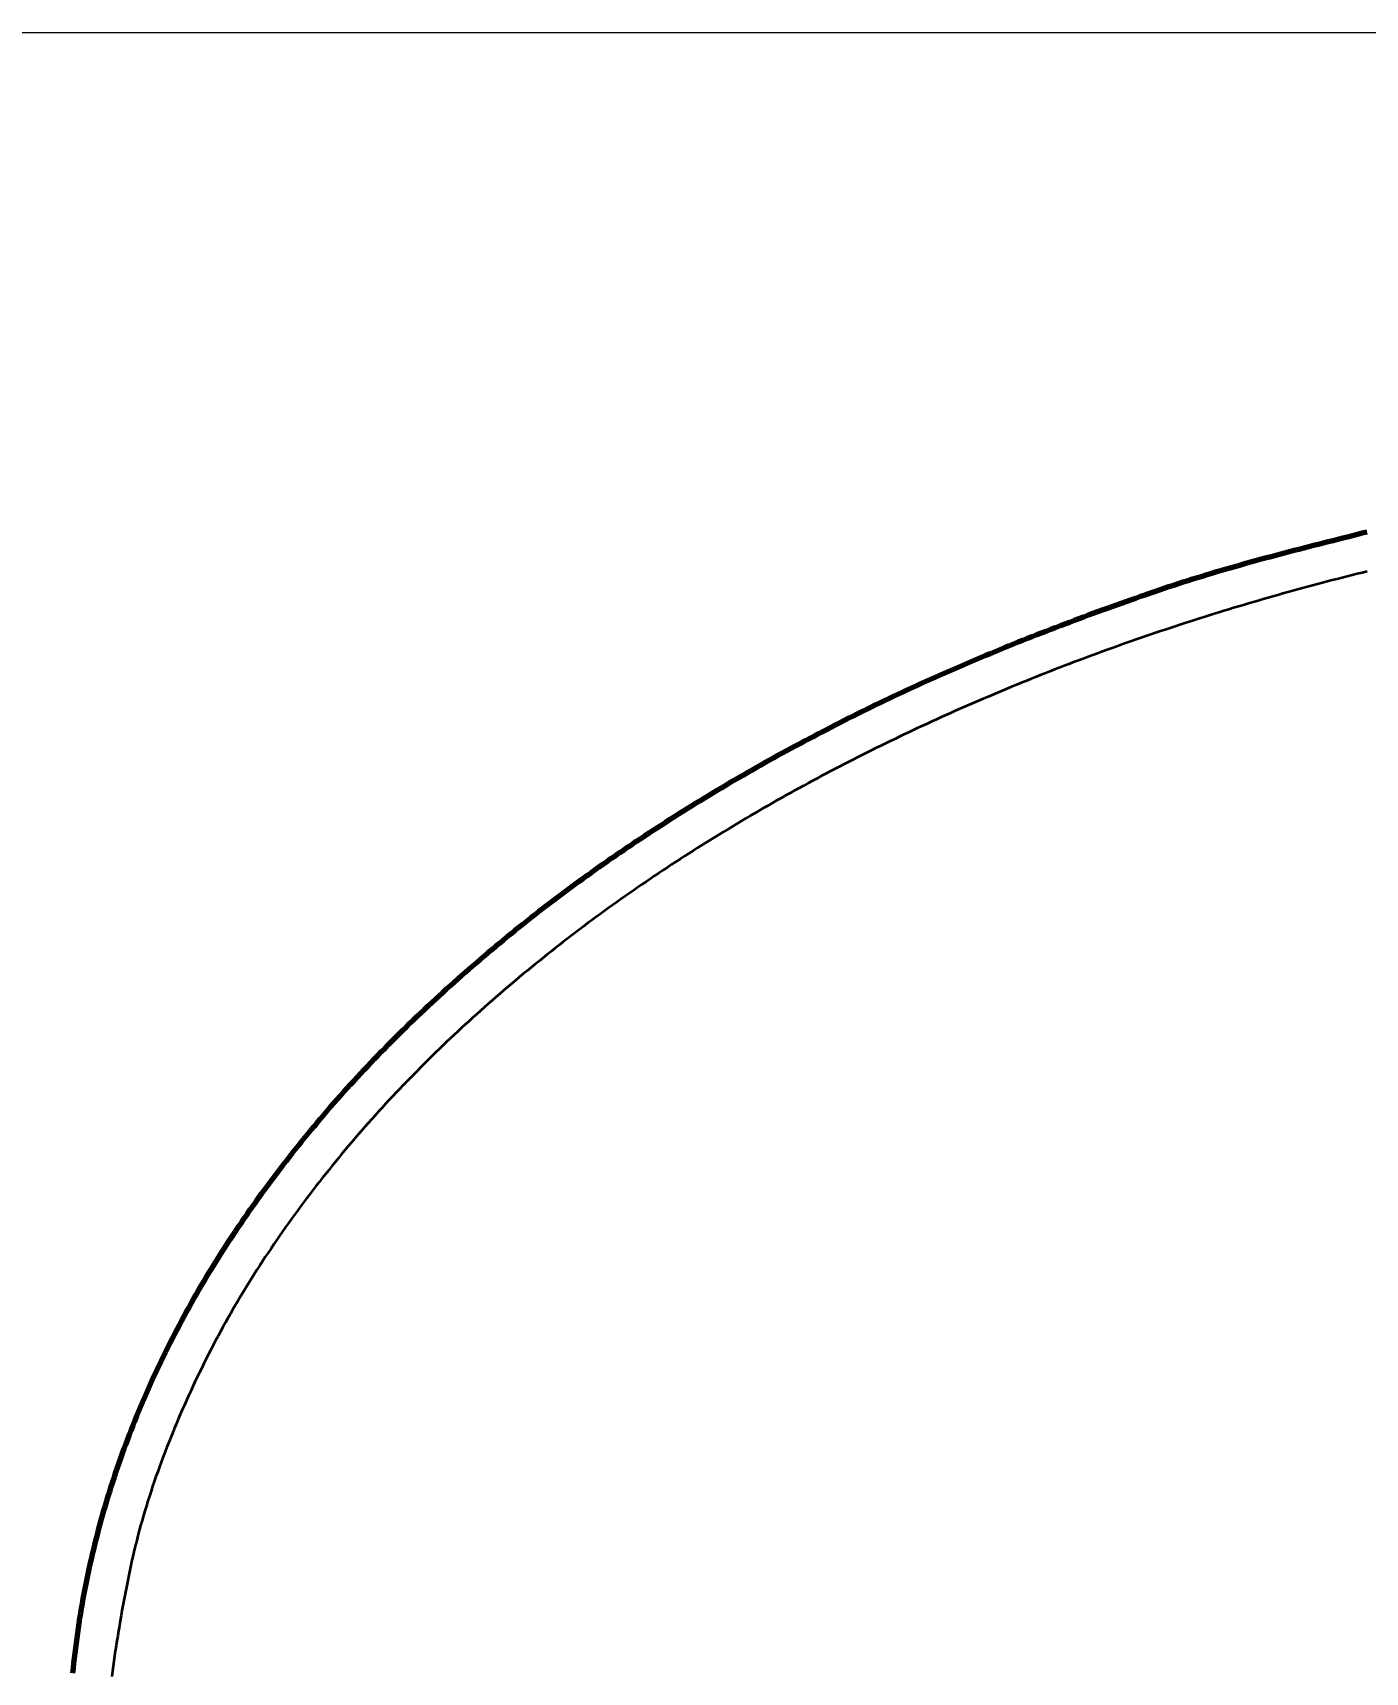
# Model space of a CAD drawing. Header units: millimetres. Extents: x 0 to 594, y 0 to 420.
# Drawn here: x 87.66 to 109.15, y 296.44 to 322.87 of the extents above; entities that cross this region are included whole.
import ezdxf

# ---------------------------------------------------------------- set-up
doc = ezdxf.new("R2010")
doc.units = ezdxf.units.MM
doc.linetypes.add('IRAM-E-TRAZOS', pattern=[5, 4, -1])
for name, color, linetype, lineweight in [('01-VISIBLE', 7, 'CONTINUOUS', 70), ('02-OCULTA', 4, 'IRAM-E-TRAZOS', 35), ('04-COTA', 3, 'CONTINUOUS', 18)]:
    doc.layers.add(name, color=color, linetype=linetype, lineweight=lineweight)
doc.styles.add('ISO3098', font='isocpeur.ttf')
doc.dimstyles.new('FLAMA-IRAM', dxfattribs={"dimtxt": 3.5, "dimasz": 3.5, "dimexe": 2, "dimexo": 1.5, "dimgap": 1, "dimtad": 1, "dimdec": 1, "dimtxsty": 'ISO3098', "dimblk": 'IRAM_FLECHA', "dimblk1": 'IRAM_FLECHA', "dimblk2": 'IRAM_FLECHA', "dimcen": 2.5, "dimclrd": 3, "dimclre": 3, "dimclrt": 3, "dimazin": 3, "dimtfac": 1, "dimtmove": 0, "dimatfit": 3, "dimlwd": 18, "dimlwe": 18})

# ---------------------------------------------------------------- blocks, each defined once
blk = doc.blocks.new('IRAM_FLECHA')
blk.add_solid([(0, 0), (-1, 0.125), (-1, -0.125)])

msp = doc.modelspace()

# ---------------------------------------------------------------- linework, layer by layer
at = {"layer": '01-VISIBLE'}
msp.add_lwpolyline([(88.31, 296.425), (88.318, 296.506), (88.326, 296.586), (88.335, 296.667), (88.344, 296.747), (88.354, 296.827), (88.364, 296.908), (88.375, 296.988), (88.386, 297.068), (88.398, 297.148), (88.41, 297.228), (88.422, 297.308), (88.435, 297.388), (88.448, 297.468), (88.462, 297.547), (88.476, 297.627), (88.491, 297.706), (88.506, 297.786), (88.522, 297.865), (88.538, 297.944), (88.555, 298.024), (88.572, 298.103), (88.589, 298.182), (88.607, 298.261), (88.625, 298.339), (88.644, 298.418), (88.663, 298.497), (88.683, 298.575), (88.703, 298.653), (88.724, 298.732), (88.745, 298.81), (88.766, 298.888), (88.788, 298.966), (88.81, 299.043), (88.833, 299.121), (88.856, 299.199), (88.879, 299.276), (88.903, 299.353), (88.927, 299.43), (88.952, 299.507), (88.977, 299.584), (89.003, 299.661), (89.029, 299.738), (89.055, 299.814), (89.082, 299.89), (89.109, 299.967), (89.137, 300.043), (89.165, 300.119), (89.193, 300.194), (89.222, 300.27), (89.251, 300.345), (89.281, 300.421), (89.311, 300.496), (89.341, 300.571), (89.372, 300.645), (89.403, 300.72), (89.435, 300.795), (89.466, 300.869), (89.499, 300.943), (89.531, 301.017), (89.564, 301.091), (89.598, 301.165), (89.632, 301.238), (89.666, 301.311), (89.7, 301.384), (89.735, 301.457), (89.77, 301.53), (89.806, 301.603), (89.842, 301.675), (89.878, 301.748), (89.915, 301.82), (89.952, 301.892), (89.989, 301.963), (90.027, 302.035), (90.065, 302.106), (90.104, 302.177), (90.142, 302.248), (90.182, 302.319), (90.221, 302.39), (90.261, 302.46), (90.301, 302.531), (90.341, 302.601), (90.382, 302.67), (90.423, 302.74), (90.464, 302.81), (90.506, 302.879), (90.548, 302.948), (90.591, 303.017), (90.633, 303.086), (90.676, 303.154), (90.719, 303.223), (90.763, 303.291), (90.807, 303.359), (90.851, 303.426), (90.896, 303.494), (90.94, 303.561), (90.985, 303.628), (91.031, 303.695), (91.076, 303.762), (91.122, 303.829), (91.169, 303.895), (91.215, 303.961), (91.262, 304.027), (91.309, 304.093), (91.356, 304.159), (91.404, 304.224), (91.452, 304.289), (91.5, 304.354), (91.548, 304.419), (91.597, 304.484), (91.646, 304.548), (91.695, 304.612), (91.745, 304.676), (91.795, 304.74), (91.845, 304.803), (91.895, 304.867), (91.945, 304.93), (91.996, 304.993), (92.047, 305.056), (92.099, 305.118), (92.15, 305.181), (92.202, 305.243), (92.254, 305.305), (92.306, 305.366), (92.359, 305.428), (92.411, 305.489), (92.464, 305.55), (92.518, 305.611), (92.571, 305.672), (92.625, 305.732), (92.679, 305.793), (92.733, 305.853), (92.787, 305.913), (92.842, 305.972), (92.897, 306.032), (92.952, 306.091), (93.007, 306.15), (93.062, 306.209), (93.118, 306.268), (93.174, 306.326), (93.23, 306.384), (93.286, 306.442), (93.343, 306.5), (93.4, 306.558), (93.457, 306.615), (93.514, 306.673), (93.571, 306.73), (93.629, 306.786), (93.687, 306.843), (93.744, 306.899), (93.803, 306.956), (93.861, 307.012), (93.92, 307.068), (93.978, 307.123), (94.037, 307.179), (94.096, 307.234), (94.156, 307.289), (94.215, 307.344), (94.275, 307.398), (94.335, 307.453), (94.395, 307.507), (94.455, 307.561), (94.515, 307.615), (94.576, 307.668), (94.637, 307.722), (94.697, 307.775), (94.759, 307.828), (94.82, 307.881), (94.881, 307.933), (94.943, 307.986), (95.005, 308.038), (95.067, 308.09), (95.129, 308.142), (95.191, 308.193), (95.253, 308.245), (95.316, 308.296), (95.379, 308.347), (95.442, 308.398), (95.505, 308.449), (95.568, 308.499), (95.631, 308.549), (95.695, 308.599), (95.759, 308.649), (95.822, 308.699), (95.886, 308.748), (95.95, 308.798), (96.015, 308.847), (96.079, 308.896), (96.144, 308.944), (96.209, 308.993), (96.273, 309.041), (96.338, 309.089), (96.404, 309.137), (96.469, 309.185), (96.534, 309.232), (96.6, 309.28), (96.666, 309.327), (96.731, 309.374), (96.797, 309.421), (96.864, 309.467), (96.93, 309.514), (96.996, 309.56), (97.063, 309.606), (97.129, 309.652), (97.196, 309.697), (97.263, 309.743), (97.33, 309.788), (97.397, 309.833), (97.464, 309.878), (97.532, 309.923), (97.599, 309.967), (97.667, 310.012), (97.735, 310.056), (97.803, 310.1), (97.871, 310.144), (97.939, 310.187), (98.007, 310.231), (98.075, 310.274), (98.144, 310.317), (98.212, 310.36), (98.281, 310.403), (98.35, 310.445), (98.419, 310.487), (98.488, 310.529), (98.557, 310.571), (98.626, 310.613), (98.696, 310.655), (98.765, 310.696), (98.835, 310.738), (98.904, 310.779), (98.974, 310.819), (99.044, 310.86), (99.114, 310.901), (99.184, 310.941), (99.254, 310.981), (99.325, 311.021), (99.395, 311.061), (99.466, 311.101), (99.536, 311.14), (99.607, 311.179), (99.678, 311.219), (99.749, 311.257), (99.82, 311.296), (99.891, 311.335), (99.962, 311.373), (100.033, 311.411), (100.105, 311.45), (100.176, 311.487), (100.248, 311.525), (100.319, 311.563), (100.391, 311.6), (100.463, 311.637), (100.535, 311.674), (100.607, 311.711), (100.679, 311.748), (100.751, 311.785), (100.823, 311.821), (100.895, 311.857), (100.968, 311.893), (101.04, 311.929), (101.113, 311.965), (101.185, 312), (101.258, 312.036), (101.331, 312.071), (101.404, 312.106), (101.477, 312.141), (101.55, 312.176), (101.623, 312.21), (101.696, 312.244), (101.77, 312.279), (101.843, 312.312), (101.917, 312.346), (101.99, 312.38), (102.064, 312.413), (102.138, 312.447), (102.211, 312.48), (102.285, 312.513), (102.359, 312.545), (102.433, 312.578), (102.507, 312.61), (102.582, 312.642), (102.656, 312.674), (102.73, 312.706), (102.805, 312.738), (102.879, 312.769), (102.954, 312.801), (103.028, 312.832), (103.103, 312.863), (103.178, 312.894), (103.253, 312.924), (103.328, 312.955), (103.403, 312.985), (103.478, 313.016), (103.553, 313.046), (103.628, 313.076), (103.703, 313.105), (103.778, 313.135), (103.854, 313.165), (103.929, 313.194), (104.004, 313.223), (104.08, 313.252), (104.155, 313.281), (104.231, 313.31), (104.307, 313.339), (104.382, 313.367), (104.458, 313.396), (104.534, 313.424), (104.609, 313.452), (104.685, 313.481), (104.761, 313.509), (104.837, 313.537), (104.913, 313.564), (104.989, 313.592), (105.065, 313.619), (105.141, 313.647), (105.217, 313.674), (105.294, 313.701), (105.37, 313.728), (105.446, 313.755), (105.523, 313.782), (105.599, 313.808), (105.675, 313.835), (105.752, 313.861), (105.829, 313.887), (105.905, 313.912), (105.982, 313.938), (106.059, 313.963), (106.136, 313.988), (106.213, 314.013), (106.29, 314.037), (106.367, 314.062), (106.444, 314.086), (106.522, 314.109), (106.599, 314.133), (106.676, 314.157), (106.754, 314.18), (106.831, 314.203), (106.909, 314.225), (106.987, 314.248), (107.064, 314.27), (107.142, 314.292), (107.22, 314.314), (107.298, 314.336), (107.376, 314.357), (107.454, 314.379), (107.532, 314.4), (107.61, 314.421), (107.688, 314.442), (107.766, 314.463), (107.845, 314.483), (107.923, 314.504), (108.001, 314.524), (108.08, 314.544), (108.158, 314.565), (108.236, 314.585), (108.315, 314.605), (108.393, 314.624), (108.471, 314.644), (108.55, 314.664), (108.628, 314.684), (108.707, 314.704), (108.785, 314.723), (108.864, 314.743), (108.942, 314.763), (109.02, 314.783), (109.099, 314.803), (109.177, 314.822)], dxfattribs=at)
at = {"layer": '02-OCULTA'}
msp.add_lwpolyline([(109.177, 314.182), (109.097, 314.162), (109.017, 314.142), (108.936, 314.122), (108.856, 314.102), (108.776, 314.082), (108.696, 314.061), (108.616, 314.041), (108.536, 314.02), (108.456, 313.999), (108.376, 313.978), (108.297, 313.956), (108.217, 313.935), (108.137, 313.913), (108.057, 313.892), (107.978, 313.87), (107.898, 313.848), (107.819, 313.825), (107.739, 313.803), (107.66, 313.78), (107.58, 313.758), (107.501, 313.735), (107.421, 313.712), (107.342, 313.689), (107.263, 313.665), (107.184, 313.642), (107.105, 313.618), (107.025, 313.594), (106.946, 313.571), (106.867, 313.546), (106.788, 313.522), (106.71, 313.498), (106.631, 313.473), (106.552, 313.448), (106.473, 313.423), (106.394, 313.398), (106.316, 313.373), (106.237, 313.348), (106.159, 313.322), (106.08, 313.296), (106.002, 313.27), (105.923, 313.244), (105.845, 313.218), (105.767, 313.192), (105.688, 313.165), (105.61, 313.139), (105.532, 313.112), (105.454, 313.085), (105.376, 313.058), (105.298, 313.03), (105.22, 313.003), (105.142, 312.975), (105.065, 312.947), (104.987, 312.919), (104.909, 312.891), (104.832, 312.863), (104.754, 312.834), (104.677, 312.805), (104.599, 312.776), (104.522, 312.747), (104.445, 312.718), (104.367, 312.689), (104.29, 312.659), (104.213, 312.63), (104.136, 312.6), (104.059, 312.57), (103.982, 312.54), (103.905, 312.509), (103.829, 312.479), (103.752, 312.448), (103.675, 312.417), (103.599, 312.386), (103.522, 312.355), (103.446, 312.324), (103.369, 312.292), (103.293, 312.26), (103.217, 312.228), (103.141, 312.196), (103.065, 312.164), (102.989, 312.132), (102.913, 312.099), (102.837, 312.066), (102.761, 312.033), (102.686, 312), (102.61, 311.967), (102.534, 311.934), (102.459, 311.9), (102.384, 311.866), (102.308, 311.832), (102.233, 311.798), (102.158, 311.764), (102.083, 311.729), (102.008, 311.694), (101.933, 311.66), (101.858, 311.624), (101.784, 311.589), (101.709, 311.554), (101.634, 311.518), (101.56, 311.482), (101.485, 311.447), (101.411, 311.41), (101.337, 311.374), (101.263, 311.338), (101.189, 311.301), (101.115, 311.264), (101.041, 311.227), (100.967, 311.19), (100.894, 311.152), (100.82, 311.115), (100.747, 311.077), (100.673, 311.039), (100.6, 311.001), (100.527, 310.963), (100.454, 310.924), (100.381, 310.886), (100.308, 310.847), (100.235, 310.808), (100.162, 310.768), (100.09, 310.729), (100.017, 310.689), (99.945, 310.65), (99.873, 310.61), (99.8, 310.569), (99.728, 310.529), (99.656, 310.488), (99.584, 310.448), (99.513, 310.407), (99.441, 310.366), (99.369, 310.324), (99.298, 310.283), (99.227, 310.241), (99.156, 310.199), (99.084, 310.157), (99.013, 310.115), (98.943, 310.072), (98.872, 310.03), (98.801, 309.987), (98.731, 309.944), (98.66, 309.9), (98.59, 309.857), (98.52, 309.813), (98.45, 309.77), (98.38, 309.726), (98.31, 309.681), (98.241, 309.637), (98.171, 309.592), (98.102, 309.547), (98.032, 309.502), (97.963, 309.457), (97.894, 309.412), (97.825, 309.366), (97.757, 309.32), (97.688, 309.274), (97.62, 309.228), (97.551, 309.182), (97.483, 309.135), (97.415, 309.088), (97.347, 309.041), (97.279, 308.994), (97.212, 308.947), (97.144, 308.899), (97.077, 308.851), (97.01, 308.803), (96.942, 308.755), (96.876, 308.706), (96.809, 308.658), (96.742, 308.609), (96.676, 308.56), (96.609, 308.511), (96.543, 308.461), (96.477, 308.412), (96.411, 308.362), (96.346, 308.312), (96.28, 308.261), (96.215, 308.211), (96.15, 308.16), (96.084, 308.109), (96.02, 308.058), (95.955, 308.007), (95.89, 307.955), (95.826, 307.903), (95.762, 307.851), (95.698, 307.799), (95.634, 307.747), (95.57, 307.694), (95.506, 307.642), (95.443, 307.589), (95.38, 307.535), (95.317, 307.482), (95.254, 307.428), (95.191, 307.374), (95.129, 307.32), (95.067, 307.266), (95.005, 307.212), (94.943, 307.157), (94.881, 307.102), (94.82, 307.047), (94.758, 306.991), (94.697, 306.936), (94.636, 306.88), (94.575, 306.824), (94.515, 306.768), (94.454, 306.712), (94.394, 306.655), (94.334, 306.598), (94.275, 306.541), (94.215, 306.484), (94.156, 306.426), (94.097, 306.368), (94.038, 306.31), (93.979, 306.252), (93.921, 306.194), (93.863, 306.135), (93.805, 306.076), (93.747, 306.017), (93.689, 305.958), (93.632, 305.899), (93.575, 305.839), (93.518, 305.779), (93.461, 305.719), (93.405, 305.658), (93.349, 305.598), (93.293, 305.537), (93.237, 305.476), (93.182, 305.415), (93.127, 305.353), (93.072, 305.291), (93.017, 305.229), (92.963, 305.167), (92.909, 305.105), (92.855, 305.042), (92.801, 304.98), (92.748, 304.916), (92.695, 304.853), (92.642, 304.79), (92.589, 304.726), (92.537, 304.662), (92.485, 304.598), (92.433, 304.534), (92.381, 304.469), (92.33, 304.404), (92.279, 304.339), (92.228, 304.274), (92.178, 304.209), (92.128, 304.143), (92.078, 304.077), (92.028, 304.011), (91.979, 303.945), (91.93, 303.878), (91.881, 303.812), (91.833, 303.745), (91.785, 303.677), (91.737, 303.61), (91.69, 303.542), (91.642, 303.475), (91.596, 303.407), (91.549, 303.338), (91.503, 303.27), (91.457, 303.201), (91.411, 303.132), (91.366, 303.063), (91.321, 302.994), (91.276, 302.924), (91.232, 302.855), (91.188, 302.785), (91.145, 302.714), (91.101, 302.644), (91.058, 302.574), (91.016, 302.503), (90.974, 302.432), (90.932, 302.361), (90.89, 302.289), (90.849, 302.217), (90.808, 302.146), (90.768, 302.074), (90.728, 302.001), (90.688, 301.929), (90.649, 301.856), (90.61, 301.783), (90.571, 301.71), (90.533, 301.637), (90.496, 301.563), (90.458, 301.49), (90.421, 301.416), (90.385, 301.342), (90.349, 301.268), (90.313, 301.193), (90.277, 301.118), (90.242, 301.044), (90.208, 300.969), (90.173, 300.894), (90.139, 300.818), (90.106, 300.743), (90.072, 300.667), (90.039, 300.591), (90.007, 300.515), (89.975, 300.439), (89.943, 300.363), (89.912, 300.287), (89.881, 300.21), (89.85, 300.133), (89.82, 300.056), (89.79, 299.979), (89.761, 299.902), (89.732, 299.825), (89.704, 299.747), (89.676, 299.669), (89.648, 299.592), (89.621, 299.514), (89.594, 299.435), (89.568, 299.357), (89.543, 299.278), (89.518, 299.2), (89.493, 299.121), (89.469, 299.042), (89.446, 298.963), (89.423, 298.883), (89.4, 298.804), (89.378, 298.724), (89.357, 298.644), (89.337, 298.564), (89.317, 298.484), (89.297, 298.404), (89.278, 298.323), (89.26, 298.243), (89.243, 298.162), (89.226, 298.081), (89.209, 298), (89.193, 297.919), (89.176, 297.838), (89.16, 297.757), (89.145, 297.676), (89.13, 297.595), (89.115, 297.514), (89.1, 297.432), (89.086, 297.351), (89.072, 297.269), (89.059, 297.188), (89.045, 297.106), (89.031, 297.025), (89.018, 296.943), (89.005, 296.862), (88.992, 296.78), (88.979, 296.699), (88.967, 296.617), (88.956, 296.535), (88.945, 296.453), (88.936, 296.371)], dxfattribs=at)

# ---------------------------------------------------------------- dimensions: what is measured, and where the dimension line sits
at = {"layer": '04-COTA'}
for base, p1, text in [((70.25, 167.133), (88.25, 167.133), '<>±0,8'), ((79.25, 295.133), (88.25, 295.133), '<>±0,5')]:
    msp.add_linear_dim(base=base, p1=p1, p2=(111.45, 322.867), angle=90, text=text, dimstyle='FLAMA-IRAM', override={"dimlfac": 5}, dxfattribs=at).render()

doc.saveas('drawing.dxf')
